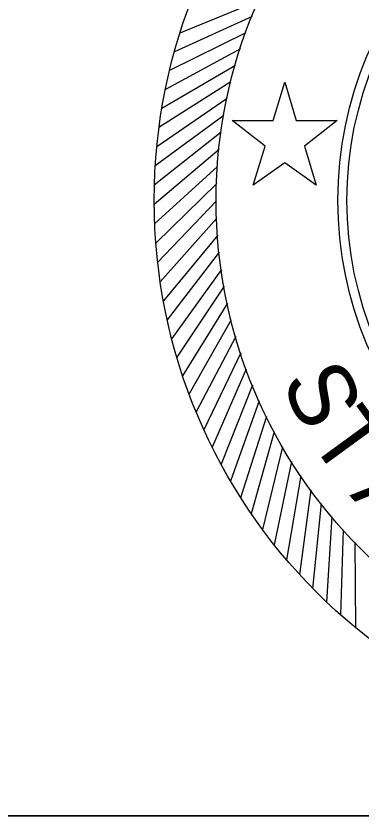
# Model space of a CAD drawing. Extents: x -1.74 to 2.41, y -0.19 to 1.05.
# Drawn here: x -1.0664 to -1.0399, y 0.0208 to 0.0821 of the extents above; entities that cross this region are included whole.
import ezdxf

# ---------------------------------------------------------------- set-up
doc = ezdxf.new("R2010")
doc.units = 0
for name, color, linetype in [('SHT_B_Plot-Border-Inner-Line', 7, 'Continuous'), ('SHT_B_Plot-Border-Outer-Line', 7, 'Continuous'), ('SHT_B_Sheet-Outline-Line', 7, 'Continuous')]:
    doc.layers.add(name, color=color, linetype=linetype)

msp = doc.modelspace()

# ---------------------------------------------------------------- linework, layer by layer
at = {"layer": 'SHT_B_Plot-Border-Inner-Line'}
msp.add_lwpolyline([(-1.695584, 0.8959), (-0.320484, 0.8959), (-0.320484, 0.0208), (-1.695584, 0.0208)], close=True, dxfattribs=at)
at = {"layer": 'SHT_B_Plot-Border-Outer-Line'}
msp.add_lwpolyline([(-1.695584, 0.0208), (-0.320484, 0.0208), (-0.320484, 0.8959), (-1.695584, 0.8959)], close=True, dxfattribs=at)
at = {"layer": 'SHT_B_Sheet-Outline-Line'}
msp.add_line((-1.045761, 0.070846), (-1.045762, 0.070844), dxfattribs=at)
for points in [[(-1.047754, 0.083269), (-1.053798, 0.080784)], [(-1.048267, 0.082057), (-1.048267, 0.082057), (-1.05422, 0.079363)], [(-1.048736, 0.080829), (-1.054592, 0.077928)], [(-1.049163, 0.079585), (-1.054914, 0.076481)], [(-1.049546, 0.078326), (-1.055185, 0.075024)], [(-1.049885, 0.077055), (-1.055405, 0.073559)], [(-1.045762, 0.070844), (-1.04817, 0.069144), (-1.04727, 0.072139), (-1.049786, 0.0741), (-1.046634, 0.0741), (-1.04576, 0.077041)], [(-1.04576, 0.077041), (-1.044886, 0.0741), (-1.041734, 0.0741), (-1.04425, 0.072139), (-1.04335, 0.069144), (-1.045761, 0.070846)], [(-1.050181, 0.075779), (-1.050181, 0.075779), (-1.055576, 0.072091)], [(-1.050433, 0.074493), (-1.055696, 0.070619)], [(-1.050637, 0.073193), (-1.055762, 0.069138)], [(-1.050796, 0.071887), (-1.055776, 0.067656)], [(-1.05091, 0.070576), (-1.055739, 0.066174)], [(-1.050977, 0.069263), (-1.05565, 0.064695)], [(-1.050998, 0.067948), (-1.050998, 0.067948), (-1.055509, 0.063219)], [(-1.050993, 0.067938), (-1.055504, 0.063209)], [(-1.050969, 0.066622), (-1.050969, 0.066622), (-1.055312, 0.061739)], [(-1.050898, 0.065309), (-1.050898, 0.065309), (-1.055068, 0.060277)], [(-1.050782, 0.063999), (-1.054774, 0.058825)], [(-1.05062, 0.062693), (-1.054429, 0.057383)], [(-1.050413, 0.061395), (-1.054034, 0.055955)], [(-1.05016, 0.060104), (-1.053589, 0.054541)], [(-1.049863, 0.058822), (-1.053095, 0.053143)], [(-1.049521, 0.057552), (-1.052553, 0.051764)], [(-1.049135, 0.056295), (-1.051963, 0.050404)], [(-1.048705, 0.055052), (-1.051326, 0.049066)], [(-1.048232, 0.053824), (-1.050643, 0.04775)], [(-1.047717, 0.052614), (-1.047717, 0.052614), (-1.049914, 0.04646)], [(-1.047159, 0.051423), (-1.049141, 0.045195)], [(-1.046561, 0.050251), (-1.048323, 0.043959)], [(-1.045922, 0.049102), (-1.045922, 0.049102), (-1.047464, 0.042752)], [(-1.045243, 0.047975), (-1.046562, 0.041575)], [(-1.044525, 0.046873), (-1.04562, 0.040431)], [(-1.043769, 0.045796), (-1.044639, 0.03932)], [(-1.042977, 0.044747), (-1.042977, 0.044747), (-1.04362, 0.038244)], [(-1.042148, 0.043726), (-1.042563, 0.037204)], [(-1.041283, 0.042734), (-1.041471, 0.036202)], [(-1.040385, 0.041773), (-1.040345, 0.035238)]]:
    msp.add_lwpolyline(points, dxfattribs=at)
for radius in [0.042457, 0.03771, 0.028375, 0.027675]:
    msp.add_circle((-1.01331, 0.067983), radius, dxfattribs=at)

# ---------------------------------------------------------------- texts
for s, rotation, p in [('S', 294.2568, (-1.046074, 0.054153)), ('T', 306.09774, (-1.043982, 0.049702)), ('A', 312.01821, (-1.040814, 0.045373))]:
    msp.add_text(s, height=0.00504, rotation=rotation, dxfattribs=at).set_placement(p)

doc.saveas('drawing.dxf')
